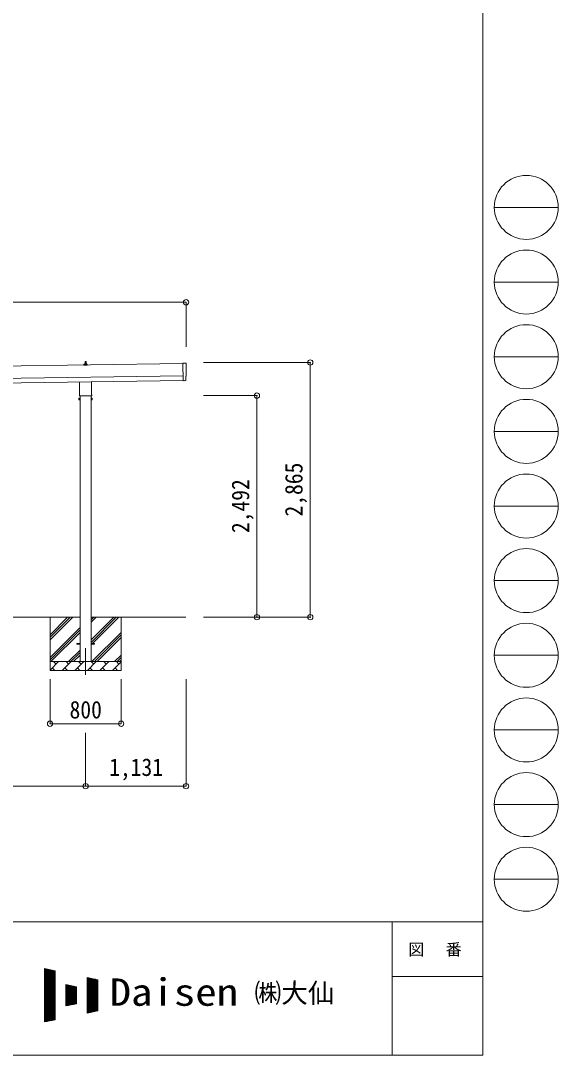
# Model space of a CAD drawing. Units: millimetres at full size, sheet at 1:60. Extents: x -16864 to 16864, y -11640 to 11640.
# Drawn here: x 10816 to 16864, y -11640 to 0 of the extents above; entities that cross this region are included whole.
import ezdxf
from ezdxf.enums import TextEntityAlignment as Align

# ---------------------------------------------------------------- set-up
doc = ezdxf.new("R2010")
doc.units = ezdxf.units.MM
doc.header["$LTSCALE"] = 60
doc.header["$PDMODE"] = 32
doc.header["$PDSIZE"] = 60
doc.linetypes.add('CHAIN1', pattern=[8, 5, -1, 1, -1])
for name, color, linetype, lineweight in [('0-1_Defpoints', 7, 'CHAIN1', 9), ('0-2_TEXT1', 4, 'Continuous', 9), ('0-3_SHAPE', 7, 'Continuous', 9), ('0-8_TABLE1', 6, 'Continuous', 9), ('F-0', 7, 'Continuous', 9)]:
    doc.layers.add(name, color=color, linetype=linetype, lineweight=lineweight)
doc.styles.add('ＭＳ ゴシック', font='')
doc.styles.get('ＭＳ ゴシック').set_extended_font_data('MS Gothic')

msp = doc.modelspace()

# ---------------------------------------------------------------- linework, layer by layer
at = {"layer": '0-1_Defpoints'}
msp.add_line((11545.59, -7060.72), (11545.59, -7409.72), dxfattribs=at)
at = {"layer": '0-2_TEXT1'}
for p, q in [((11539.9, -3859.32), (11540.62, -3835.8)), ((11541.62, -3834.82), (11550.17, -3834.82)), ((11551.17, -3835.8), (11551.9, -3859.32)), ((12641.27, -3856.52), (6630.65, -3942.39)), ((11527.65, -3874.82), (11527.65, -3867.11)), ((11564.15, -3874.82), (11527.65, -3874.82)), ((11528.03, -3866.32), (11563.76, -3866.32)), ((11528.41, -3866.14), (11535.13, -3864.51)), ((11535.51, -3864.32), (11556.28, -3864.32)), ((11535.9, -3863.54), (11535.9, -3859.32)), ((11536.9, -3859.32), (11554.9, -3859.32)), ((11555.9, -3863.54), (11555.9, -3859.32)), ((11563.38, -3866.14), (11556.66, -3864.51)), ((11564.15, -3874.82), (11564.15, -3867.11)), ((12641.2, -3851.43), (12644.04, -4050.27)), ((12672.88, -3852.64), (12641.2, -3851.43)), ((6632.65, -4082.37), (12643.27, -3996.51)), ((6633.37, -4132.37), (12643.99, -4046.5)), ((11477.29, -4208.81), (11477.29, -4063.17)), ((11613.89, -4061.22), (11613.89, -4208.81)), ((12662.25, -4049.11), (12644.04, -4050.27)), ((12662.92, -4049.73), (12662.25, -4049.11)), ((12663.67, -4049.99), (12670.58, -4049.53)), ((11471.59, -4247.08), (11472.35, -4245.77)), ((11471.59, -4247.08), (11471.59, -4264.08)), ((11471.59, -4264.08), (11472.35, -4265.4)), ((11478.59, -4250.67), (11472.35, -4250.67)), ((11478.59, -4260.49), (11472.35, -4260.49)), ((11478.59, -4265.4), (11472.35, -4265.4)), ((11475.59, -4217.58), (11475.59, -4212.08)), ((11613.53, -4221.08), (11477.65, -4221.08)), ((11481.09, -4264.78), (11478.59, -4264.78)), ((11483.09, -4221.08), (11483.09, -7210.72)), ((11608.09, -7210.72), (11608.09, -4221.08)), ((11610.09, -4264.78), (11612.59, -4264.78)), ((11612.59, -4250.67), (11618.83, -4250.67)), ((11612.59, -4260.49), (11618.83, -4260.49)), ((11612.59, -4265.4), (11618.83, -4265.4)), ((11615.59, -4212.08), (11615.59, -4217.58)), ((11619.59, -4247.08), (11618.83, -4245.77)), ((11619.59, -4264.08), (11618.83, -4265.4)), ((11619.59, -4247.08), (11619.59, -4264.08)), ((11445.59, -7006.22), (11483.09, -7006.22)), ((11445.59, -7015.22), (11445.59, -7006.22)), ((11445.59, -7006.22), (11483.09, -7006.22)), ((11445.59, -7015.22), (11445.59, -7006.22)), ((11445.59, -7015.22), (11483.09, -7015.22)), ((11445.59, -7015.22), (11483.09, -7015.22)), ((11608.09, -7006.22), (11645.59, -7006.22)), ((11608.09, -7006.22), (11645.59, -7006.22)), ((11608.09, -7015.22), (11645.59, -7015.22)), ((11608.09, -7015.22), (11645.59, -7015.22)), ((11645.59, -7015.22), (11645.59, -7006.22)), ((11645.59, -7015.22), (11645.59, -7006.22))]:
    msp.add_line(p, q, dxfattribs=at)
for points in [[(12673.38, -4046.5), (12672.71, -3999.47), (12673.31, -3999.46)], [(11478.59, -4265.4), (11478.59, -4245.77), (11472.35, -4245.77)], [(11478.59, -4264.78), (11478.59, -4246.38), (11481.09, -4246.38)], [(11612.59, -4264.78), (11612.59, -4246.38), (11610.09, -4246.38)], [(11612.59, -4265.4), (11612.59, -4245.77), (11618.83, -4245.77)]]:
    msp.add_lwpolyline(points, dxfattribs=at)
for points in [[(11481.09, -4266.08), (11481.09, -4245.08), (11483.09, -4245.08), (11483.09, -4266.08)], [(11610.09, -4266.08), (11610.09, -4245.08), (11608.09, -4245.08), (11608.09, -4266.08)]]:
    msp.add_lwpolyline(points, close=True, dxfattribs=at)
for centre, radius, start, end in [((11541.62, -3835.82), 1, 90, 178.60509), ((11550.17, -3835.82), 1, 1.39491, 90), ((11528.65, -3867.11), 1, 103.62699, 180), ((11534.9, -3863.54), 1, 283.62699, 0), ((11539.98, -3859.96), 4.13, 90, 171.17633), ((11536.9, -3860.32), 1, 90, 180), ((11549.23, -3859.32), 4.83, 133.60282, 180), ((11542.56, -3859.32), 4.83, 0, 46.39718), ((11551.81, -3859.96), 4.13, 8.82367, 90), ((11554.9, -3860.32), 1, 0, 90), ((11556.9, -3863.54), 1, 180, 256.37301), ((11563.15, -3867.11), 1, 0, 76.37301), ((12663.6, -4048.99), 1, 227.3164, 273.81435), ((11475.93, -4248.22), 4.34, 145.61575, 214.38425), ((11487.83, -4255.58), 16.24, 162.41205, 197.58795), ((11475.93, -4262.94), 4.34, 145.61575, 214.38425), ((11479.59, -4212.08), 4, 125.09963, 180), ((11479.59, -4217.58), 4, 180, 194.47751), ((11479.59, -4217.58), 4, 194.47751, 241.04498), ((11611.59, -4217.58), 4, 298.95502, 345.52249), ((11611.59, -4212.08), 4, 0, 54.90037), ((11611.59, -4217.58), 4, 345.52249, 0), ((11615.24, -4248.22), 4.34, 325.61575, 34.38425), ((11603.35, -4255.58), 16.24, 342.41205, 17.58795), ((11615.24, -4262.94), 4.34, 325.61575, 34.38425)]:
    msp.add_arc(centre, radius, start, end, dxfattribs=at)
for centre, major_axis, ratio, start_param, end_param in [((12672.68, -3855.63), (3, -0.04), 0.99863, 6.26838895, 7.80162176), ((17439.06, -3857.97), (-4762.89, -68.04), 0.99863, 6.26840604, 6.29770427), ((12670.38, -4046.53), (2.21, -2.04), 0.9974, 5.52523108, 7.04113953), ((12673.25, -3995.06), (4.41, -0.06), 0.99863, 4.71238898, 6.29767781)]:
    msp.add_ellipse(centre, major_axis=major_axis, ratio=ratio, start_param=start_param, end_param=end_param, dxfattribs=at)
at = {"layer": '0-3_SHAPE'}
for p, q in [((11483.09, -6710.72), (8408.09, -6710.72)), ((11145.59, -6710.72), (11145.59, -7310.72)), ((11145.59, -6909.21), (11344.07, -6710.72)), ((11145.59, -6937.49), (11372.36, -6710.72)), ((11145.59, -6965.77), (11400.64, -6710.72)), ((12673.59, -6710.72), (11608.09, -6710.72)), ((11608.09, -6739.55), (11636.91, -6710.72)), ((11608.09, -6767.83), (11665.2, -6710.72)), ((11608.09, -7022.39), (11919.76, -6710.72)), ((11608.09, -6965.82), (11863.19, -6710.72)), ((11608.09, -6994.11), (11891.47, -6710.72)), ((11945.59, -6710.72), (11945.59, -7310.72)), ((11145.59, -7163.76), (11483.09, -6826.26)), ((11145.59, -7192.05), (11483.09, -6854.55)), ((11155.2, -7210.72), (11483.09, -6882.83)), ((11617.75, -7210.72), (11945.59, -6882.88)), ((11646.03, -7210.72), (11945.59, -6911.16)), ((11674.31, -7210.72), (11945.59, -6939.45)), ((11353.19, -7210.72), (11483.09, -7080.82)), ((11145.59, -7307.17), (11242.04, -7210.72)), ((11145.59, -7210.72), (11945.59, -7210.72)), ((11213.48, -7239.28), (11184.93, -7210.72)), ((11283.46, -7310.72), (11383.46, -7210.72)), ((11354.9, -7239.28), (11326.35, -7210.72)), ((11381.47, -7210.72), (11483.09, -7109.11)), ((11409.76, -7210.72), (11483.09, -7137.39)), ((11424.88, -7310.72), (11524.88, -7210.72)), ((11496.32, -7239.28), (11467.77, -7210.72)), ((11566.3, -7310.72), (11666.3, -7210.72)), ((11637.75, -7239.28), (11609.19, -7210.72)), ((11707.72, -7310.72), (11807.72, -7210.72)), ((11779.17, -7239.28), (11750.61, -7210.72)), ((11849.14, -7310.72), (11945.59, -7214.28)), ((11872.3, -7210.72), (11945.59, -7137.44)), ((11920.59, -7239.28), (11892.04, -7210.72)), ((11900.59, -7210.72), (11945.59, -7165.72)), ((11928.87, -7210.72), (11945.59, -7194.01)), ((11945.59, -7310.72), (11145.59, -7310.72)), ((11170.59, -7282.17), (11199.14, -7310.72)), ((11312.01, -7282.17), (11340.56, -7310.72)), ((11453.43, -7282.17), (11481.98, -7310.72)), ((11594.85, -7282.17), (11623.41, -7310.72)), ((11736.27, -7282.17), (11764.83, -7310.72)), ((11877.7, -7282.17), (11906.25, -7310.72))]:
    msp.add_line(p, q, dxfattribs=at)
at = {"layer": '0-8_TABLE1'}
for p, q in [((12676.59, -3168.08), (817.59, -3168.08)), ((12676.59, -3168.08), (12676.59, -3668.08)), ((14073.59, -3845.62), (12873.59, -3845.62)), ((14073.59, -6710.72), (14073.59, -3845.62)), ((13473.59, -4218.58), (12873.59, -4218.58)), ((13473.59, -4218.58), (13473.59, -6710.72)), ((14073.59, -6710.72), (12873.59, -6710.72)), ((11145.59, -7909.72), (11145.59, -7409.72)), ((11945.59, -7909.72), (11945.59, -7409.72)), ((12676.59, -8611.72), (12676.59, -7409.72)), ((11145.59, -7909.72), (11945.59, -7909.72)), ((11545.59, -8611.72), (11545.59, -8011.72)), ((11545.59, -8611.72), (8345.59, -8611.72)), ((12676.59, -8611.72), (11545.59, -8611.72))]:
    msp.add_line(p, q, dxfattribs=at)
for p in [(12676.59, -3168.08), (14073.59, -3845.62), (13473.59, -4218.58), (13473.59, -6710.72), (14073.59, -6710.72), (11145.59, -7909.72), (11945.59, -7909.72), (11545.59, -8611.72), (12676.59, -8611.72)]:
    msp.add_point(p, dxfattribs=at)
at = {"layer": 'F-0', "color": 5, "lineweight": 5}
for p, q in [((16015.88, 11640), (16015.88, -11640)), ((-16864.12, -10140), (16015.88, -10140)), ((14995.88, -10140), (14995.88, -11640)), ((14995.88, -10755), (16015.88, -10755)), ((-16864.12, -11640), (16015.88, -11640))]:
    msp.add_line(p, q, dxfattribs=at)
at = {"layer": 'F-0', "color": 4}
for p, q in [((16144.11, -2100), (16864.12, -2100)), ((16144.11, -2940), (16864.12, -2940)), ((16144.11, -3780), (16864.12, -3780)), ((16144.11, -4620), (16864.12, -4620)), ((16144.11, -5460), (16864.12, -5460)), ((16144.11, -6300), (16864.12, -6300)), ((16144.11, -7140), (16864.12, -7140)), ((16144.11, -7980), (16864.12, -7980)), ((16144.11, -8820), (16864.12, -8820)), ((16144.11, -9660), (16864.12, -9660))]:
    msp.add_line(p, q, dxfattribs=at)
at = {"layer": 'F-0'}
for p, q in [((11082.29, -10665.2), (11202.29, -10690.2)), ((11082.29, -10665.2), (11082.29, -11265.2)), ((11082.29, -10670.85), (11109.39, -10670.85)), ((11082.29, -10676.85), (11138.19, -10676.85)), ((11082.29, -10682.85), (11166.99, -10682.85)), ((11082.29, -10688.85), (11195.79, -10688.85)), ((11082.29, -10694.85), (11202.29, -10694.85)), ((11082.29, -10700.85), (11202.29, -10700.85)), ((11082.29, -10706.85), (11202.29, -10706.85)), ((11085.85, -11264.46), (11085.85, -10665.94)), ((11091.85, -11263.21), (11091.85, -10667.19)), ((11097.85, -11261.96), (11097.85, -10668.44)), ((11103.85, -11260.71), (11103.85, -10669.69)), ((11109.85, -11259.46), (11109.85, -10670.94)), ((11115.85, -11258.21), (11115.85, -10672.19)), ((11121.85, -11256.96), (11121.85, -10673.44)), ((11127.85, -11255.71), (11127.85, -10674.69)), ((11133.85, -11254.46), (11133.85, -10675.94)), ((11139.85, -11253.21), (11139.85, -10677.19)), ((11145.85, -11251.96), (11145.85, -10678.44)), ((11151.85, -11250.71), (11151.85, -10679.69)), ((11157.85, -11249.46), (11157.85, -10680.94)), ((11163.85, -11248.21), (11163.85, -10682.19)), ((11169.85, -11246.96), (11169.85, -10683.44)), ((11175.85, -11245.71), (11175.85, -10684.69)), ((11181.85, -11244.46), (11181.85, -10685.94)), ((11187.85, -11243.21), (11187.85, -10687.19)), ((11193.85, -11241.96), (11193.85, -10688.44)), ((11199.85, -11240.71), (11199.85, -10689.69)), ((11202.29, -10690.2), (11202.29, -11240.2)), ((11082.29, -10712.85), (11202.29, -10712.85)), ((11082.29, -10718.85), (11202.29, -10718.85)), ((11082.29, -10724.85), (11202.29, -10724.85)), ((11082.29, -10730.85), (11202.29, -10730.85)), ((11082.29, -10736.85), (11202.29, -10736.85)), ((11082.29, -10742.85), (11202.29, -10742.85)), ((11082.29, -10748.85), (11202.29, -10748.85)), ((11082.29, -10754.85), (11202.29, -10754.85)), ((11082.29, -10760.85), (11202.29, -10760.85)), ((11082.29, -10766.85), (11202.29, -10766.85)), ((11082.29, -10772.85), (11202.29, -10772.85)), ((11082.29, -10778.85), (11202.29, -10778.85)), ((11082.29, -10784.85), (11202.29, -10784.85)), ((11082.29, -10790.85), (11202.29, -10790.85)), ((11082.29, -10796.85), (11202.29, -10796.85)), ((11082.29, -10802.85), (11202.29, -10802.85)), ((11082.29, -10808.85), (11202.29, -10808.85)), ((11082.29, -10814.85), (11202.29, -10814.85)), ((11082.29, -10820.85), (11202.29, -10820.85)), ((11562.29, -10765.2), (11682.29, -10790.2)), ((11562.29, -10765.2), (11562.29, -11165.2)), ((11562.29, -10766.85), (11570.19, -10766.85)), ((11562.29, -10772.85), (11598.99, -10772.85)), ((11562.29, -10778.85), (11627.79, -10778.85)), ((11562.29, -10784.85), (11656.59, -10784.85)), ((11562.29, -10790.85), (11682.29, -10790.85)), ((11562.29, -10796.85), (11682.29, -10796.85)), ((11562.29, -10802.85), (11682.29, -10802.85)), ((11562.29, -10808.85), (11682.29, -10808.85)), ((11562.29, -10814.85), (11682.29, -10814.85)), ((11562.29, -10820.85), (11682.29, -10820.85)), ((11565.85, -11164.46), (11565.85, -10765.94)), ((11571.85, -11163.21), (11571.85, -10767.19)), ((11577.85, -11161.96), (11577.85, -10768.44)), ((11583.85, -11160.71), (11583.85, -10769.69)), ((11589.85, -11159.46), (11589.85, -10770.94)), ((11595.85, -11158.21), (11595.85, -10772.19)), ((11601.85, -11156.96), (11601.85, -10773.44)), ((11607.85, -11155.71), (11607.85, -10774.69)), ((11613.85, -11154.46), (11613.85, -10775.94)), ((11619.85, -11153.21), (11619.85, -10777.19)), ((11625.85, -11151.96), (11625.85, -10778.44)), ((11631.85, -11150.71), (11631.85, -10779.69)), ((11637.85, -11149.46), (11637.85, -10780.94)), ((11643.85, -11148.21), (11643.85, -10782.19)), ((11649.85, -11146.96), (11649.85, -10783.44)), ((11655.85, -11145.71), (11655.85, -10784.69)), ((11661.85, -11144.46), (11661.85, -10785.94)), ((11667.85, -11143.21), (11667.85, -10787.19)), ((11673.85, -11141.96), (11673.85, -10788.44)), ((11679.85, -11140.71), (11679.85, -10789.69)), ((11682.29, -10790.2), (11682.29, -11140.2)), ((11082.29, -10826.85), (11202.29, -10826.85)), ((11082.29, -10832.85), (11202.29, -10832.85)), ((11082.29, -10838.85), (11202.29, -10838.85)), ((11082.29, -10844.85), (11202.29, -10844.85)), ((11082.29, -10850.85), (11202.29, -10850.85)), ((11082.29, -10856.85), (11202.29, -10856.85)), ((11082.29, -10862.85), (11202.29, -10862.85)), ((11082.29, -10868.85), (11202.29, -10868.85)), ((11082.29, -10874.85), (11202.29, -10874.85)), ((11082.29, -10880.85), (11202.29, -10880.85)), ((11082.29, -10886.85), (11202.29, -10886.85)), ((11082.29, -10892.85), (11202.29, -10892.85)), ((11082.29, -10898.85), (11202.29, -10898.85)), ((11082.29, -10904.85), (11202.29, -10904.85)), ((11082.29, -10910.85), (11202.29, -10910.85)), ((11082.29, -10916.85), (11202.29, -10916.85)), ((11082.29, -10922.85), (11202.29, -10922.85)), ((11082.29, -10928.85), (11202.29, -10928.85)), ((11082.29, -10934.85), (11202.29, -10934.85)), ((11082.29, -10940.85), (11202.29, -10940.85)), ((11322.29, -10845.2), (11442.29, -10870.2)), ((11322.29, -10845.2), (11322.29, -11085.2)), ((11322.29, -10850.85), (11349.39, -10850.85)), ((11322.29, -10856.85), (11378.19, -10856.85)), ((11322.29, -10862.85), (11406.99, -10862.85)), ((11322.29, -10868.85), (11435.79, -10868.85)), ((11322.29, -10874.85), (11442.29, -10874.85)), ((11322.29, -10880.85), (11442.29, -10880.85)), ((11322.29, -10886.85), (11442.29, -10886.85)), ((11322.29, -10892.85), (11442.29, -10892.85)), ((11322.29, -10898.85), (11442.29, -10898.85)), ((11322.29, -10904.85), (11442.29, -10904.85)), ((11322.29, -10910.85), (11442.29, -10910.85)), ((11322.29, -10916.85), (11442.29, -10916.85)), ((11322.29, -10922.85), (11442.29, -10922.85)), ((11322.29, -10928.85), (11442.29, -10928.85)), ((11322.29, -10934.85), (11442.29, -10934.85)), ((11322.29, -10940.85), (11442.29, -10940.85)), ((11325.85, -11084.46), (11325.85, -10845.94)), ((11331.85, -11083.21), (11331.85, -10847.19)), ((11337.85, -11081.96), (11337.85, -10848.44)), ((11343.85, -11080.71), (11343.85, -10849.69)), ((11349.85, -11079.46), (11349.85, -10850.94)), ((11355.85, -11078.21), (11355.85, -10852.19)), ((11361.85, -11076.96), (11361.85, -10853.44)), ((11367.85, -11075.71), (11367.85, -10854.69)), ((11373.85, -11074.46), (11373.85, -10855.94)), ((11379.85, -11073.21), (11379.85, -10857.19)), ((11385.85, -11071.96), (11385.85, -10858.44)), ((11391.85, -11070.71), (11391.85, -10859.69)), ((11397.85, -11069.46), (11397.85, -10860.94)), ((11403.85, -11068.21), (11403.85, -10862.19)), ((11409.85, -11066.96), (11409.85, -10863.44)), ((11415.85, -11065.71), (11415.85, -10864.69)), ((11421.85, -11064.46), (11421.85, -10865.94)), ((11427.85, -11063.21), (11427.85, -10867.19)), ((11433.85, -11061.96), (11433.85, -10868.44)), ((11439.85, -11060.71), (11439.85, -10869.69)), ((11442.29, -10870.2), (11442.29, -11060.2)), ((11562.29, -10826.85), (11682.29, -10826.85)), ((11562.29, -10832.85), (11682.29, -10832.85)), ((11562.29, -10838.85), (11682.29, -10838.85)), ((11562.29, -10844.85), (11682.29, -10844.85)), ((11562.29, -10850.85), (11682.29, -10850.85)), ((11562.29, -10856.85), (11682.29, -10856.85)), ((11562.29, -10862.85), (11682.29, -10862.85)), ((11562.29, -10868.85), (11682.29, -10868.85)), ((11562.29, -10874.85), (11682.29, -10874.85)), ((11562.29, -10880.85), (11682.29, -10880.85)), ((11562.29, -10886.85), (11682.29, -10886.85)), ((11562.29, -10892.85), (11682.29, -10892.85)), ((11562.29, -10898.85), (11682.29, -10898.85)), ((11562.29, -10904.85), (11682.29, -10904.85)), ((11562.29, -10910.85), (11682.29, -10910.85)), ((11562.29, -10916.85), (11682.29, -10916.85)), ((11562.29, -10922.85), (11682.29, -10922.85)), ((11562.29, -10928.85), (11682.29, -10928.85)), ((11562.29, -10934.85), (11682.29, -10934.85)), ((11562.29, -10940.85), (11682.29, -10940.85)), ((11082.29, -10946.85), (11202.29, -10946.85)), ((11082.29, -10952.85), (11202.29, -10952.85)), ((11082.29, -10958.85), (11202.29, -10958.85)), ((11082.29, -10964.85), (11202.29, -10964.85)), ((11082.29, -10970.85), (11202.29, -10970.85)), ((11082.29, -10976.85), (11202.29, -10976.85)), ((11082.29, -10982.85), (11202.29, -10982.85)), ((11082.29, -10988.85), (11202.29, -10988.85)), ((11082.29, -10994.85), (11202.29, -10994.85)), ((11082.29, -11000.85), (11202.29, -11000.85)), ((11082.29, -11006.85), (11202.29, -11006.85)), ((11082.29, -11012.85), (11202.29, -11012.85)), ((11082.29, -11018.85), (11202.29, -11018.85)), ((11082.29, -11024.85), (11202.29, -11024.85)), ((11082.29, -11030.85), (11202.29, -11030.85)), ((11082.29, -11036.85), (11202.29, -11036.85)), ((11082.29, -11042.85), (11202.29, -11042.85)), ((11082.29, -11048.85), (11202.29, -11048.85)), ((11082.29, -11054.85), (11202.29, -11054.85)), ((11322.29, -10946.85), (11442.29, -10946.85)), ((11322.29, -10952.85), (11442.29, -10952.85)), ((11322.29, -10958.85), (11442.29, -10958.85)), ((11322.29, -10964.85), (11442.29, -10964.85)), ((11322.29, -10970.85), (11442.29, -10970.85)), ((11322.29, -10976.85), (11442.29, -10976.85)), ((11322.29, -10982.85), (11442.29, -10982.85)), ((11322.29, -10988.85), (11442.29, -10988.85)), ((11322.29, -10994.85), (11442.29, -10994.85)), ((11322.29, -11000.85), (11442.29, -11000.85)), ((11322.29, -11006.85), (11442.29, -11006.85)), ((11322.29, -11012.85), (11442.29, -11012.85)), ((11322.29, -11018.85), (11442.29, -11018.85)), ((11322.29, -11024.85), (11442.29, -11024.85)), ((11322.29, -11030.85), (11442.29, -11030.85)), ((11322.29, -11036.85), (11442.29, -11036.85)), ((11322.29, -11042.85), (11442.29, -11042.85)), ((11322.29, -11048.85), (11442.29, -11048.85)), ((11322.29, -11054.85), (11442.29, -11054.85)), ((11562.29, -10946.85), (11682.29, -10946.85)), ((11562.29, -10952.85), (11682.29, -10952.85)), ((11562.29, -10958.85), (11682.29, -10958.85)), ((11562.29, -10964.85), (11682.29, -10964.85)), ((11562.29, -10970.85), (11682.29, -10970.85)), ((11562.29, -10976.85), (11682.29, -10976.85)), ((11562.29, -10982.85), (11682.29, -10982.85)), ((11562.29, -10988.85), (11682.29, -10988.85)), ((11562.29, -10994.85), (11682.29, -10994.85)), ((11562.29, -11000.85), (11682.29, -11000.85)), ((11562.29, -11006.85), (11682.29, -11006.85)), ((11562.29, -11012.85), (11682.29, -11012.85)), ((11562.29, -11018.85), (11682.29, -11018.85)), ((11562.29, -11024.85), (11682.29, -11024.85)), ((11562.29, -11030.85), (11682.29, -11030.85)), ((11562.29, -11036.85), (11682.29, -11036.85)), ((11562.29, -11042.85), (11682.29, -11042.85)), ((11562.29, -11048.85), (11682.29, -11048.85)), ((11562.29, -11054.85), (11682.29, -11054.85)), ((11082.29, -11060.85), (11202.29, -11060.85)), ((11082.29, -11066.85), (11202.29, -11066.85)), ((11082.29, -11072.85), (11202.29, -11072.85)), ((11082.29, -11078.85), (11202.29, -11078.85)), ((11082.29, -11084.85), (11202.29, -11084.85)), ((11082.29, -11090.85), (11202.29, -11090.85)), ((11082.29, -11096.85), (11202.29, -11096.85)), ((11082.29, -11102.85), (11202.29, -11102.85)), ((11082.29, -11108.85), (11202.29, -11108.85)), ((11082.29, -11114.85), (11202.29, -11114.85)), ((11082.29, -11120.85), (11202.29, -11120.85)), ((11082.29, -11126.85), (11202.29, -11126.85)), ((11082.29, -11132.85), (11202.29, -11132.85)), ((11082.29, -11138.85), (11202.29, -11138.85)), ((11082.29, -11144.85), (11202.29, -11144.85)), ((11082.29, -11150.85), (11202.29, -11150.85)), ((11082.29, -11156.85), (11202.29, -11156.85)), ((11082.29, -11162.85), (11202.29, -11162.85)), ((11082.29, -11168.85), (11202.29, -11168.85)), ((11322.29, -11085.2), (11442.29, -11060.2)), ((11322.29, -11060.85), (11439.19, -11060.85)), ((11322.29, -11066.85), (11410.39, -11066.85)), ((11322.29, -11072.85), (11381.59, -11072.85)), ((11322.29, -11078.85), (11352.79, -11078.85)), ((11322.29, -11084.85), (11323.99, -11084.85)), ((11562.29, -11060.85), (11682.29, -11060.85)), ((11562.29, -11066.85), (11682.29, -11066.85)), ((11562.29, -11072.85), (11682.29, -11072.85)), ((11562.29, -11078.85), (11682.29, -11078.85)), ((11562.29, -11084.85), (11682.29, -11084.85)), ((11562.29, -11090.85), (11682.29, -11090.85)), ((11562.29, -11096.85), (11682.29, -11096.85)), ((11562.29, -11102.85), (11682.29, -11102.85)), ((11562.29, -11108.85), (11682.29, -11108.85)), ((11562.29, -11114.85), (11682.29, -11114.85)), ((11562.29, -11120.85), (11682.29, -11120.85)), ((11562.29, -11126.85), (11682.29, -11126.85)), ((11562.29, -11132.85), (11682.29, -11132.85)), ((11562.29, -11138.85), (11682.29, -11138.85)), ((11682.29, -11140.2), (11562.29, -11165.2)), ((11562.29, -11144.85), (11659.99, -11144.85)), ((11562.29, -11150.85), (11631.19, -11150.85)), ((11562.29, -11156.85), (11602.39, -11156.85)), ((11562.29, -11162.85), (11573.59, -11162.85)), ((11082.29, -11174.85), (11202.29, -11174.85)), ((11082.29, -11180.85), (11202.29, -11180.85)), ((11082.29, -11186.85), (11202.29, -11186.85)), ((11082.29, -11192.85), (11202.29, -11192.85)), ((11082.29, -11198.85), (11202.29, -11198.85)), ((11082.29, -11204.85), (11202.29, -11204.85)), ((11082.29, -11210.85), (11202.29, -11210.85)), ((11082.29, -11216.85), (11202.29, -11216.85)), ((11082.29, -11222.85), (11202.29, -11222.85)), ((11082.29, -11228.85), (11202.29, -11228.85)), ((11082.29, -11234.85), (11202.29, -11234.85)), ((11202.29, -11240.2), (11082.29, -11265.2)), ((11082.29, -11240.85), (11199.19, -11240.85)), ((11082.29, -11246.85), (11170.39, -11246.85)), ((11082.29, -11252.85), (11141.59, -11252.85)), ((11082.29, -11258.85), (11112.79, -11258.85)), ((11082.29, -11264.85), (11083.99, -11264.85))]:
    msp.add_line(p, q, dxfattribs=at)
at = {"layer": 'F-0', "color": 4}
for centre in [(16504.11, -2100), (16504.11, -2940), (16504.11, -3780), (16504.11, -4620), (16504.11, -5460), (16504.11, -6300), (16504.11, -7140), (16504.11, -7980), (16504.11, -8820), (16504.11, -9660)]:
    msp.add_circle(centre, 360, dxfattribs=at)

# ---------------------------------------------------------------- texts
at = {"layer": '0-8_TABLE1', "color": 7, "style": 'ＭＳ ゴシック', "width": 0.9}
for s, p in [('2,865', (14046.09, -5578.17)), ('2,492', (13446.09, -5764.65))]:
    msp.add_text(s, height=197.9, rotation=90, dxfattribs=at).set_placement(p, align=Align.BOTTOM_LEFT)
for s, p in [('800', (11365.59, -7909.72)), ('1,131', (11811.09, -8556.72))]:
    msp.add_text(s, height=197.9, dxfattribs=at).set_placement(p, align=Align.BOTTOM_LEFT)
at = {"layer": 'F-0', "style": 'ＭＳ ゴシック', "width": 1.15}
msp.add_text('Daisen', height=307.9, dxfattribs=at).set_placement((11816.02, -11175.2), align=Align.BOTTOM_LEFT)
at = {"layer": 'F-0', "style": 'ＭＳ ゴシック'}
msp.add_text('㈱大仙\u3000', height=219.9, dxfattribs=at).set_placement((13446.81, -11115.2), align=Align.BOTTOM_LEFT)
at = {"layer": 'F-0', "insert": (15175.88, -10530), "char_height": 132, "attachment_point": 7, "style": 'ＭＳ ゴシック'}
msp.add_mtext('\\T1.17;図\u3000番', dxfattribs=at)

doc.saveas('drawing.dxf')
